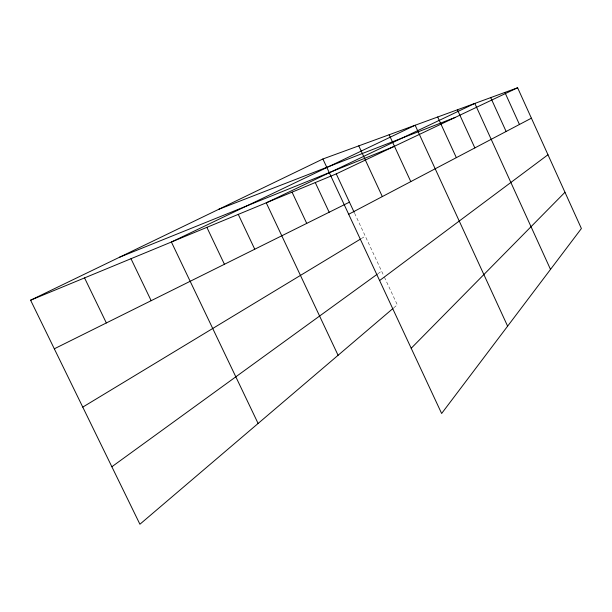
<?xml version="1.0" encoding="UTF-8"?>
<svg xmlns="http://www.w3.org/2000/svg" width="612" height="612" viewBox="0 0 612 612"><rect width="100%" height="100%" fill="white"/><g stroke="black" fill="none" stroke-linecap="round" stroke-linejoin="round"><path stroke-width="0.46" stroke-dasharray="3.06 2.29" d="M393.746 307.836L397.295 304.807L383.992 276.264M377.849 273.771L381.567 271.078M361.248 238.626L365.303 236.178M354.6 213.221L383.586 275.4"/><path stroke-width="0.92" d="M411.203 348.266L564.975 192.275M393.034 308.44L139.911 524.232L30.6 300.201L322.891 158.982L517.622 87.768L581.4 228.528L441.634 413.49L322.891 158.982M379.601 280.541L547.969 154.752M111.866 466.749L377.107 274.314M82.765 407.11L360.437 239.116M348.687 214.269L531.4 118.185M54.315 348.802L349.444 202.167M30.6 300.201L336.263 173.885L517.622 87.768M119.409 257.292L393.417 146.742M218.469 209.426L455.014 117.496M84.548 277.909L106.35 322.952M130.991 258.715L151.164 300.683M258.111 423.466L171.398 242.015L415.15 125.238L507.616 326.165M206.871 227.358L224.428 264.285M238.267 214.384L254.753 249.214M338.084 355.289L266.251 202.817L474.813 103.42L550.509 269.402M292.062 192.153L306.727 223.395M315.279 182.56L329.164 212.242M336.263 173.885L354.203 212.372M358.777 145.855L382.324 196.582M389.14 134.755L410.79 181.611M457.416 109.785L474.851 147.92M437.695 116.991L456.345 157.659M490.709 97.606L506.124 131.481M504.892 92.42L519.443 124.473"/></g></svg>
